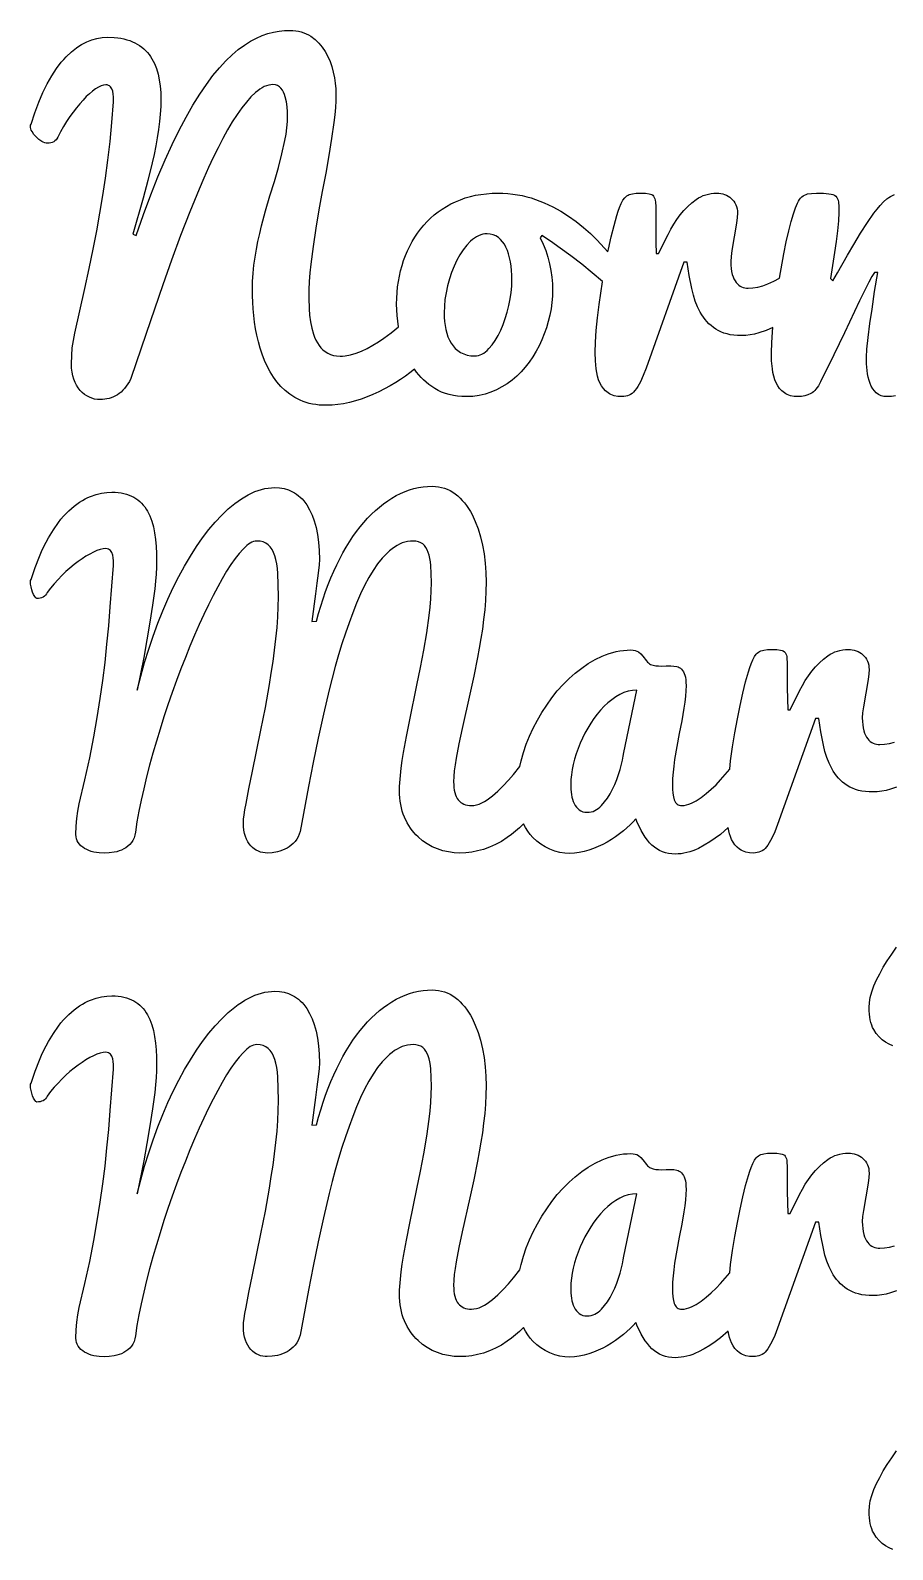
# Model space of a CAD drawing. Header units: millimetres. Extents: x -46.5 to 43.4, y -40.2 to 35.9.
# Drawn here: x -46.5 to -3.4, y -40.1 to 35.9 of the extents above; entities that cross this region are included whole.
import ezdxf

# ---------------------------------------------------------------- set-up
doc = ezdxf.new("R2010")
doc.units = ezdxf.units.MM
doc.layers.add('LAYER_1', color=7, linetype='CONTINUOUS')

msp = doc.modelspace()

# ---------------------------------------------------------------- linework, layer by layer
at = {"layer": 'LAYER_1'}
for points in [[(-3.269, 17.612), (-3.472, 17.583), (-3.688, 17.573), (-3.848, 17.585), (-3.992, 17.62), (-4.119, 17.678), (-4.228, 17.759), (-4.323, 17.858), (-4.407, 17.971), (-4.479, 18.096), (-4.54, 18.236), (-4.591, 18.385), (-4.633, 18.541), (-4.665, 18.705), (-4.689, 18.876), (-4.716, 19.221), (-4.726, 19.554), (-4.705, 19.946), (-4.641, 20.529), (-4.546, 21.223), (-4.44, 21.948), (-4.31, 22.828), (-4.154, 23.77), (-4.313, 23.77), (-4.449, 23.572), (-4.604, 23.294), (-5.065, 22.362), (-5.822, 20.767), (-6.35, 19.664), (-7.014, 18.315), (-7.124, 18.115), (-7.243, 17.951), (-7.306, 17.882), (-7.37, 17.821), (-7.437, 17.77), (-7.506, 17.727), (-7.65, 17.66), (-7.802, 17.612), (-7.96, 17.583), (-8.126, 17.573), (-8.333, 17.585), (-8.518, 17.62), (-8.682, 17.678), (-8.756, 17.715), (-8.825, 17.759), (-8.95, 17.859), (-9.06, 17.976), (-9.154, 18.108), (-9.233, 18.257), (-9.299, 18.418), (-9.352, 18.59), (-9.394, 18.773), (-9.424, 18.966), (-9.46, 19.37), (-9.471, 19.787), (-9.458, 20.261), (-9.419, 20.815), (-9.395, 21.032), (-9.742, 20.882), (-10.102, 20.757), (-10.317, 20.699), (-10.535, 20.657), (-10.754, 20.633), (-10.976, 20.624), (-11.17, 20.629), (-11.354, 20.644), (-11.528, 20.67), (-11.693, 20.705), (-11.849, 20.75), (-11.995, 20.806), (-12.131, 20.872), (-12.258, 20.947), (-12.376, 21.031), (-12.489, 21.121), (-12.595, 21.218), (-12.694, 21.321), (-12.788, 21.43), (-12.875, 21.545), (-12.956, 21.667), (-13.031, 21.795), (-13.165, 22.065), (-13.28, 22.351), (-13.376, 22.653), (-13.455, 22.971), (-13.579, 23.626), (-13.677, 24.29), (-13.846, 24.29), (-15.743, 19.004), (-15.887, 18.626), (-16.023, 18.32), (-16.157, 18.075), (-16.225, 17.972), (-16.294, 17.881), (-16.364, 17.802), (-16.437, 17.736), (-16.512, 17.683), (-16.59, 17.642), (-16.672, 17.612), (-16.757, 17.591), (-16.846, 17.578), (-16.94, 17.573), (-17.146, 17.585), (-17.332, 17.62), (-17.496, 17.678), (-17.57, 17.715), (-17.639, 17.759), (-17.764, 17.859), (-17.873, 17.976), (-17.968, 18.108), (-18.047, 18.257), (-18.112, 18.418), (-18.166, 18.59), (-18.208, 18.773), (-18.237, 18.966), (-18.273, 19.37), (-18.285, 19.787), (-18.272, 20.292), (-18.232, 20.873), (-18.17, 21.51), (-18.089, 22.181), (-17.917, 23.318), (-17.925, 23.326), (-18.427, 23.765), (-18.958, 24.194), (-19.499, 24.606), (-20.033, 24.994), (-20.526, 25.34), (-20.944, 25.624), (-21.029, 25.508), (-20.885, 25.196), (-20.76, 24.876), (-20.654, 24.547), (-20.568, 24.21), (-20.501, 23.872), (-20.453, 23.541), (-20.424, 23.218), (-20.414, 22.902), (-20.423, 22.589), (-20.449, 22.274), (-20.492, 21.958), (-20.552, 21.641), (-20.628, 21.326), (-20.72, 21.016), (-20.827, 20.712), (-20.949, 20.412), (-21.086, 20.12), (-21.238, 19.838), (-21.404, 19.564), (-21.585, 19.3), (-21.779, 19.049), (-21.987, 18.815), (-22.209, 18.599), (-22.443, 18.4), (-22.69, 18.219), (-22.947, 18.058), (-23.217, 17.917), (-23.497, 17.796), (-23.788, 17.699), (-24.087, 17.629), (-24.397, 17.587), (-24.715, 17.573), (-24.944, 17.58), (-25.164, 17.599), (-25.376, 17.631), (-25.58, 17.675), (-25.775, 17.733), (-25.962, 17.803), (-26.14, 17.886), (-26.309, 17.981), (-26.458, 18.078), (-26.6, 18.181), (-26.736, 18.291), (-26.865, 18.407), (-26.988, 18.53), (-27.104, 18.66), (-27.214, 18.796), (-27.318, 18.939), (-27.544, 18.764), (-27.776, 18.596), (-28.014, 18.434), (-28.259, 18.278), (-28.538, 18.111), (-28.821, 17.956), (-29.108, 17.812), (-29.397, 17.679), (-29.689, 17.559), (-29.981, 17.453), (-30.274, 17.361), (-30.568, 17.282), (-30.861, 17.22), (-31.152, 17.175), (-31.441, 17.148), (-31.728, 17.139), (-31.91, 17.143), (-32.087, 17.155), (-32.259, 17.175), (-32.424, 17.203), (-32.584, 17.238), (-32.739, 17.282), (-32.888, 17.334), (-33.031, 17.393), (-33.302, 17.532), (-33.554, 17.693), (-33.787, 17.876), (-34, 18.082), (-34.196, 18.308), (-34.375, 18.552), (-34.537, 18.814), (-34.683, 19.094), (-34.814, 19.387), (-34.931, 19.688), (-35.034, 19.998), (-35.123, 20.317), (-35.199, 20.641), (-35.263, 20.969), (-35.316, 21.298), (-35.356, 21.631), (-35.386, 21.962), (-35.408, 22.287), (-35.421, 22.608), (-35.425, 22.923), (-35.417, 23.334), (-35.392, 23.741), (-35.35, 24.145), (-35.292, 24.544), (-35.223, 24.939), (-35.145, 25.332), (-35.061, 25.721), (-34.969, 26.106), (-34.768, 26.865), (-34.546, 27.605), (-34.323, 28.327), (-34.122, 29.03), (-33.946, 29.713), (-33.799, 30.375), (-33.741, 30.698), (-33.7, 31.015), (-33.675, 31.326), (-33.666, 31.631), (-33.672, 31.816), (-33.688, 32.054), (-33.721, 32.314), (-33.778, 32.563), (-33.817, 32.681), (-33.866, 32.791), (-33.926, 32.893), (-33.995, 32.987), (-34.076, 33.065), (-34.17, 33.122), (-34.277, 33.155), (-34.397, 33.167), (-34.504, 33.16), (-34.611, 33.142), (-34.719, 33.111), (-34.828, 33.067), (-34.937, 33.011), (-35.048, 32.943), (-35.159, 32.863), (-35.271, 32.769), (-35.498, 32.552), (-35.727, 32.297), (-35.959, 32.004), (-36.193, 31.673), (-36.429, 31.307), (-36.666, 30.909), (-36.903, 30.478), (-37.141, 30.015), (-37.379, 29.527), (-37.616, 29.019), (-37.853, 28.494), (-38.089, 27.949), (-38.558, 26.813), (-39.021, 25.619), (-39.474, 24.393), (-39.911, 23.161), (-40.743, 20.73), (-41.495, 18.474), (-41.57, 18.336), (-41.649, 18.209), (-41.73, 18.092), (-41.814, 17.985), (-41.901, 17.889), (-41.99, 17.803), (-42.083, 17.728), (-42.178, 17.663), (-42.276, 17.608), (-42.377, 17.559), (-42.481, 17.518), (-42.587, 17.485), (-42.697, 17.459), (-42.809, 17.44), (-42.924, 17.429), (-43.041, 17.425), (-43.178, 17.432), (-43.313, 17.454), (-43.446, 17.491), (-43.576, 17.542), (-43.702, 17.607), (-43.821, 17.686), (-43.933, 17.779), (-44.037, 17.886), (-44.133, 18.006), (-44.217, 18.14), (-44.291, 18.287), (-44.355, 18.447), (-44.406, 18.62), (-44.442, 18.804), (-44.464, 18.999), (-44.471, 19.205), (-44.461, 19.629), (-44.429, 20.01), (-44.376, 20.373), (-44.302, 20.741), (-43.809, 22.976), (-43.591, 23.98), (-43.391, 24.936), (-43.21, 25.853), (-43.047, 26.742), (-42.9, 27.618), (-42.766, 28.5), (-42.647, 29.397), (-42.544, 30.317), (-42.453, 31.281), (-42.374, 32.309), (-42.374, 32.552), (-42.382, 32.697), (-42.406, 32.833), (-42.45, 32.956), (-42.48, 33.011), (-42.517, 33.061), (-42.562, 33.102), (-42.616, 33.132), (-42.681, 33.15), (-42.755, 33.156), (-42.867, 33.143), (-42.99, 33.106), (-43.124, 33.043), (-43.269, 32.955), (-43.421, 32.845), (-43.576, 32.715), (-43.734, 32.566), (-43.894, 32.399), (-44.056, 32.214), (-44.22, 32.013), (-44.385, 31.798), (-44.551, 31.567), (-44.714, 31.324), (-44.87, 31.072), (-45.019, 30.81), (-45.16, 30.54), (-45.196, 30.466), (-45.242, 30.403), (-45.297, 30.352), (-45.361, 30.312), (-45.432, 30.282), (-45.507, 30.26), (-45.586, 30.247), (-45.669, 30.243), (-45.738, 30.249), (-45.809, 30.265), (-45.881, 30.294), (-45.955, 30.333), (-46.098, 30.432), (-46.23, 30.55), (-46.346, 30.681), (-46.442, 30.82), (-46.479, 30.89), (-46.505, 30.957), (-46.521, 31.02), (-46.527, 31.08), (-46.516, 31.138), (-46.484, 31.186), (-46.303, 31.761), (-46.109, 32.291), (-45.903, 32.776), (-45.795, 33.001), (-45.684, 33.214), (-45.456, 33.61), (-45.221, 33.966), (-44.979, 34.283), (-44.856, 34.426), (-44.731, 34.56), (-44.478, 34.799), (-44.224, 35.003), (-44.096, 35.092), (-43.967, 35.172), (-43.838, 35.244), (-43.709, 35.306), (-43.451, 35.408), (-43.195, 35.481), (-42.942, 35.525), (-42.692, 35.54), (-42.331, 35.525), (-42.161, 35.508), (-41.999, 35.483), (-41.845, 35.451), (-41.698, 35.411), (-41.558, 35.365), (-41.426, 35.312), (-41.301, 35.252), (-41.181, 35.187), (-41.068, 35.116), (-40.961, 35.039), (-40.86, 34.957), (-40.766, 34.869), (-40.677, 34.775), (-40.594, 34.676), (-40.518, 34.572), (-40.447, 34.462), (-40.322, 34.227), (-40.219, 33.972), (-40.139, 33.696), (-40.079, 33.402), (-40.036, 33.092), (-40.01, 32.767), (-40.001, 32.425), (-40.008, 32.069), (-40.03, 31.699), (-40.067, 31.317), (-40.118, 30.921), (-40.181, 30.515), (-40.255, 30.101), (-40.34, 29.68), (-40.435, 29.252), (-40.65, 28.38), (-40.891, 27.489), (-41.41, 25.698), (-41.23, 25.635), (-40.866, 26.681), (-40.504, 27.657), (-40.145, 28.564), (-39.789, 29.401), (-39.436, 30.174), (-39.086, 30.889), (-38.74, 31.546), (-38.396, 32.144), (-38.057, 32.688), (-37.724, 33.18), (-37.395, 33.62), (-37.072, 34.009), (-36.754, 34.352), (-36.439, 34.656), (-36.129, 34.921), (-35.822, 35.148), (-35.52, 35.338), (-35.224, 35.497), (-34.932, 35.624), (-34.646, 35.72), (-34.365, 35.789), (-34.089, 35.839), (-33.817, 35.869), (-33.55, 35.879), (-33.399, 35.874), (-33.254, 35.86), (-33.114, 35.837), (-32.981, 35.804), (-32.852, 35.763), (-32.73, 35.712), (-32.613, 35.651), (-32.501, 35.582), (-32.294, 35.423), (-32.105, 35.243), (-31.936, 35.042), (-31.786, 34.819), (-31.655, 34.58), (-31.544, 34.329), (-31.451, 34.066), (-31.378, 33.792), (-31.323, 33.512), (-31.283, 33.236), (-31.259, 32.961), (-31.251, 32.69), (-31.257, 32.363), (-31.276, 32.019), (-31.308, 31.656), (-31.352, 31.276), (-31.464, 30.475), (-31.601, 29.629), (-31.757, 28.745), (-31.929, 27.833), (-32.101, 26.909), (-32.258, 25.99), (-32.394, 25.081), (-32.506, 24.189), (-32.55, 23.753), (-32.582, 23.33), (-32.601, 22.919), (-32.607, 22.52), (-32.591, 21.954), (-32.566, 21.639), (-32.522, 21.318), (-32.457, 20.999), (-32.369, 20.688), (-32.314, 20.538), (-32.25, 20.397), (-32.176, 20.263), (-32.093, 20.137), (-32.001, 20.021), (-31.897, 19.917), (-31.783, 19.825), (-31.659, 19.745), (-31.523, 19.68), (-31.374, 19.634), (-31.213, 19.606), (-31.039, 19.597), (-30.911, 19.601), (-30.781, 19.613), (-30.516, 19.66), (-30.244, 19.74), (-29.964, 19.851), (-29.682, 19.986), (-29.403, 20.138), (-29.126, 20.307), (-28.852, 20.492), (-28.478, 20.77), (-28.119, 21.067), (-28.159, 21.349), (-28.188, 21.632), (-28.205, 21.917), (-28.211, 22.203), (-28.205, 22.492), (-28.189, 22.776), (-28.162, 23.055), (-28.124, 23.33), (-28.074, 23.599), (-28.014, 23.864), (-27.943, 24.124), (-27.861, 24.38), (-27.769, 24.628), (-27.668, 24.869), (-27.557, 25.101), (-27.436, 25.325), (-27.306, 25.541), (-27.167, 25.748), (-27.018, 25.947), (-26.86, 26.138), (-26.693, 26.32), (-26.516, 26.492), (-26.331, 26.653), (-26.136, 26.805), (-25.932, 26.947), (-25.719, 27.08), (-25.497, 27.202), (-25.266, 27.314), (-25.027, 27.414), (-24.78, 27.502), (-24.526, 27.575), (-24.265, 27.636), (-23.996, 27.683), (-23.721, 27.716), (-23.438, 27.736), (-23.147, 27.743), (-22.898, 27.738), (-22.652, 27.723), (-22.41, 27.699), (-22.173, 27.665), (-21.939, 27.621), (-21.709, 27.567), (-21.484, 27.504), (-21.262, 27.43), (-20.829, 27.261), (-20.41, 27.065), (-20.005, 26.842), (-19.615, 26.594), (-19.237, 26.322), (-18.873, 26.031), (-18.522, 25.721), (-18.184, 25.391), (-17.644, 24.809), (-17.618, 24.946), (-17.48, 25.566), (-17.342, 26.133), (-17.205, 26.625), (-17.136, 26.836), (-17.067, 27.023), (-16.982, 27.232), (-16.897, 27.393), (-16.806, 27.516), (-16.755, 27.567), (-16.701, 27.611), (-16.642, 27.647), (-16.577, 27.677), (-16.505, 27.7), (-16.426, 27.716), (-16.242, 27.736), (-16.018, 27.743), (-15.773, 27.736), (-15.589, 27.716), (-15.517, 27.699), (-15.455, 27.671), (-15.403, 27.635), (-15.361, 27.589), (-15.328, 27.533), (-15.302, 27.466), (-15.283, 27.388), (-15.271, 27.298), (-15.259, 27.073), (-15.255, 26.779), (-15.255, 25.831), (-15.25, 25.279), (-15.234, 24.734), (-15.118, 24.734), (-14.641, 25.683), (-14.503, 25.94), (-14.355, 26.19), (-14.196, 26.43), (-14.027, 26.662), (-13.846, 26.881), (-13.653, 27.082), (-13.449, 27.265), (-13.232, 27.43), (-13.119, 27.504), (-13.001, 27.567), (-12.879, 27.621), (-12.753, 27.665), (-12.622, 27.699), (-12.487, 27.723), (-12.348, 27.738), (-12.205, 27.743), (-12.105, 27.739), (-12.006, 27.726), (-11.909, 27.704), (-11.813, 27.674), (-11.72, 27.636), (-11.634, 27.591), (-11.553, 27.538), (-11.479, 27.478), (-11.411, 27.411), (-11.35, 27.336), (-11.297, 27.255), (-11.251, 27.166), (-11.214, 27.07), (-11.188, 26.968), (-11.172, 26.861), (-11.166, 26.747), (-11.18, 26.531), (-11.219, 26.244), (-11.336, 25.566), (-11.452, 24.877), (-11.492, 24.572), (-11.505, 24.321), (-11.501, 24.139), (-11.487, 23.972), (-11.464, 23.821), (-11.431, 23.686), (-11.391, 23.565), (-11.345, 23.457), (-11.293, 23.361), (-11.235, 23.278), (-11.172, 23.207), (-11.106, 23.147), (-11.035, 23.098), (-10.96, 23.061), (-10.882, 23.033), (-10.802, 23.013), (-10.721, 23.001), (-10.637, 22.997), (-10.396, 23.01), (-10.152, 23.05), (-9.904, 23.116), (-9.652, 23.209), (-9.353, 23.342), (-9.07, 23.487), (-8.852, 24.713), (-8.729, 25.312), (-8.603, 25.857), (-8.481, 26.329), (-8.37, 26.705), (-8.267, 27.009), (-8.169, 27.245), (-8.119, 27.34), (-8.067, 27.424), (-8.011, 27.496), (-7.951, 27.558), (-7.887, 27.609), (-7.818, 27.65), (-7.742, 27.683), (-7.66, 27.706), (-7.467, 27.734), (-7.226, 27.743), (-6.867, 27.736), (-6.595, 27.716), (-6.489, 27.699), (-6.397, 27.671), (-6.319, 27.635), (-6.256, 27.589), (-6.206, 27.533), (-6.168, 27.466), (-6.14, 27.388), (-6.124, 27.298), (-6.108, 27.073), (-6.103, 26.779), (-6.119, 26.366), (-6.166, 25.868), (-6.235, 25.322), (-6.315, 24.777), (-6.516, 23.484), (-6.399, 23.357), (-6.172, 23.76), (-5.663, 24.65), (-5.349, 25.181), (-5.012, 25.736), (-4.67, 26.269), (-4.344, 26.737), (-4.188, 26.944), (-4.028, 27.134), (-3.863, 27.305), (-3.693, 27.457), (-3.605, 27.524), (-3.512, 27.582), (-3.416, 27.631), (-3.316, 27.671)], [(-3.221, -1.945), (-3.523, -2.052), (-3.739, -2.109), (-3.956, -2.151), (-4.176, -2.176), (-4.397, -2.184), (-4.591, -2.179), (-4.775, -2.164), (-4.95, -2.139), (-5.115, -2.103), (-5.27, -2.058), (-5.416, -2.002), (-5.553, -1.937), (-5.679, -1.861), (-5.798, -1.777), (-5.91, -1.687), (-6.016, -1.59), (-6.116, -1.487), (-6.21, -1.378), (-6.297, -1.263), (-6.378, -1.141), (-6.452, -1.013), (-6.586, -0.743), (-6.701, -0.457), (-6.798, -0.155), (-6.876, 0.162), (-7.001, 0.818), (-7.099, 1.481), (-7.268, 1.481), (-9.164, -3.805), (-9.309, -4.182), (-9.445, -4.488), (-9.579, -4.733), (-9.647, -4.837), (-9.715, -4.928), (-9.785, -5.006), (-9.858, -5.072), (-9.934, -5.125), (-10.012, -5.166), (-10.093, -5.196), (-10.179, -5.218), (-10.268, -5.23), (-10.361, -5.235), (-10.568, -5.223), (-10.753, -5.188), (-10.917, -5.131), (-10.992, -5.093), (-11.06, -5.049), (-11.185, -4.949), (-11.295, -4.832), (-11.389, -4.7), (-11.468, -4.552), (-11.524, -4.416), (-11.571, -4.272), (-11.609, -4.121), (-11.636, -3.962), (-12.024, -4.303), (-12.283, -4.501), (-12.551, -4.684), (-12.829, -4.851), (-13.116, -5.002), (-13.261, -5.069), (-13.407, -5.127), (-13.553, -5.176), (-13.698, -5.216), (-13.844, -5.248), (-13.99, -5.27), (-14.135, -5.283), (-14.281, -5.288), (-14.452, -5.281), (-14.616, -5.26), (-14.772, -5.224), (-14.922, -5.175), (-15.064, -5.112), (-15.198, -5.035), (-15.326, -4.943), (-15.446, -4.838), (-15.561, -4.719), (-15.671, -4.587), (-15.778, -4.443), (-15.88, -4.285), (-15.979, -4.115), (-16.074, -3.933), (-16.164, -3.737), (-16.251, -3.529), (-16.386, -3.678), (-16.535, -3.829), (-16.698, -3.98), (-16.876, -4.133), (-17.066, -4.283), (-17.264, -4.426), (-17.471, -4.561), (-17.687, -4.689), (-17.909, -4.808), (-18.135, -4.916), (-18.367, -5.012), (-18.603, -5.097), (-18.841, -5.167), (-19.08, -5.216), (-19.318, -5.246), (-19.556, -5.256), (-19.809, -5.243), (-20.058, -5.204), (-20.304, -5.14), (-20.547, -5.049), (-20.781, -4.935), (-21.001, -4.798), (-21.207, -4.638), (-21.399, -4.456), (-21.534, -4.304), (-21.658, -4.14), (-21.772, -3.964), (-21.875, -3.775), (-22.074, -3.971), (-22.275, -4.151), (-22.477, -4.316), (-22.681, -4.467), (-22.974, -4.656), (-23.268, -4.818), (-23.564, -4.95), (-23.862, -5.055), (-24.161, -5.133), (-24.46, -5.19), (-24.757, -5.224), (-25.054, -5.235), (-25.338, -5.222), (-25.62, -5.184), (-25.897, -5.122), (-26.172, -5.034), (-26.437, -4.921), (-26.687, -4.783), (-26.922, -4.621), (-27.141, -4.435), (-27.244, -4.333), (-27.342, -4.224), (-27.435, -4.11), (-27.522, -3.99), (-27.604, -3.864), (-27.681, -3.732), (-27.819, -3.45), (-27.879, -3.3), (-27.93, -3.145), (-27.974, -2.984), (-28.01, -2.818), (-28.037, -2.647), (-28.057, -2.47), (-28.069, -2.287), (-28.073, -2.099), (-28.068, -1.919), (-28.052, -1.728), (-28.025, -1.368), (-27.986, -0.996), (-27.935, -0.613), (-27.872, -0.219), (-27.725, 0.593), (-27.559, 1.428), (-27.194, 3.155), (-27.011, 4.033), (-26.844, 4.908), (-26.699, 5.777), (-26.58, 6.635), (-26.533, 7.057), (-26.5, 7.47), (-26.48, 7.875), (-26.474, 8.272), (-26.482, 8.726), (-26.505, 9.135), (-26.525, 9.321), (-26.553, 9.492), (-26.589, 9.649), (-26.633, 9.792), (-26.685, 9.919), (-26.749, 10.031), (-26.823, 10.128), (-26.908, 10.21), (-27.005, 10.275), (-27.117, 10.321), (-27.244, 10.349), (-27.385, 10.358), (-27.524, 10.352), (-27.661, 10.334), (-27.797, 10.303), (-27.93, 10.26), (-28.062, 10.205), (-28.191, 10.138), (-28.318, 10.058), (-28.444, 9.966), (-28.568, 9.864), (-28.69, 9.752), (-28.81, 9.631), (-28.929, 9.5), (-29.161, 9.212), (-29.387, 8.886), (-29.606, 8.526), (-29.817, 8.134), (-30.021, 7.71), (-30.218, 7.255), (-30.409, 6.774), (-30.594, 6.273), (-30.774, 5.754), (-30.949, 5.215), (-31.118, 4.661), (-31.282, 4.093), (-31.439, 3.511), (-31.59, 2.917), (-31.876, 1.71), (-32.141, 0.496), (-32.387, -0.714), (-32.618, -1.909), (-33.031, -4.154), (-33.079, -4.297), (-33.138, -4.428), (-33.209, -4.549), (-33.29, -4.657), (-33.381, -4.756), (-33.478, -4.844), (-33.582, -4.923), (-33.693, -4.991), (-33.808, -5.05), (-33.927, -5.101), (-34.049, -5.143), (-34.175, -5.177), (-34.429, -5.22), (-34.683, -5.235), (-34.794, -5.229), (-34.904, -5.214), (-35.014, -5.187), (-35.123, -5.15), (-35.228, -5.101), (-35.327, -5.04), (-35.419, -4.966), (-35.504, -4.88), (-35.582, -4.781), (-35.653, -4.669), (-35.715, -4.545), (-35.769, -4.409), (-35.813, -4.258), (-35.845, -4.091), (-35.864, -3.908), (-35.87, -3.709), (-35.862, -3.547), (-35.838, -3.335), (-35.798, -3.073), (-35.743, -2.761), (-35.598, -2.022), (-35.42, -1.151), (-34.996, 0.904), (-34.776, 2.032), (-34.572, 3.182), (-34.478, 3.76), (-34.393, 4.335), (-34.317, 4.907), (-34.249, 5.475), (-34.193, 6.03), (-34.154, 6.563), (-34.13, 7.074), (-34.122, 7.562), (-34.13, 8.184), (-34.154, 8.738), (-34.175, 8.987), (-34.207, 9.217), (-34.249, 9.427), (-34.302, 9.617), (-34.367, 9.786), (-34.444, 9.935), (-34.533, 10.062), (-34.636, 10.168), (-34.753, 10.251), (-34.889, 10.311), (-35.042, 10.347), (-35.213, 10.358), (-35.289, 10.352), (-35.367, 10.333), (-35.447, 10.302), (-35.531, 10.258), (-35.617, 10.201), (-35.706, 10.132), (-35.891, 9.956), (-36.085, 9.735), (-36.287, 9.477), (-36.496, 9.179), (-36.712, 8.844), (-36.933, 8.473), (-37.158, 8.072), (-37.386, 7.639), (-37.618, 7.175), (-37.85, 6.686), (-38.082, 6.178), (-38.314, 5.651), (-38.545, 5.104), (-38.773, 4.542), (-38.997, 3.967), (-39.218, 3.379), (-39.434, 2.779), (-39.645, 2.173), (-39.846, 1.566), (-40.039, 0.96), (-40.224, 0.353), (-40.398, -0.25), (-40.563, -0.847), (-40.716, -1.436), (-40.859, -2.02), (-40.988, -2.591), (-41.1, -3.144), (-41.195, -3.679), (-41.272, -4.197), (-41.301, -4.348), (-41.344, -4.485), (-41.401, -4.608), (-41.474, -4.716), (-41.557, -4.811), (-41.648, -4.896), (-41.748, -4.97), (-41.855, -5.034), (-41.968, -5.087), (-42.085, -5.133), (-42.207, -5.17), (-42.332, -5.198), (-42.581, -5.233), (-42.819, -5.245), (-43.09, -5.231), (-43.223, -5.213), (-43.354, -5.187), (-43.48, -5.154), (-43.599, -5.113), (-43.71, -5.064), (-43.815, -5.007), (-43.91, -4.943), (-43.995, -4.872), (-44.069, -4.795), (-44.133, -4.71), (-44.183, -4.62), (-44.22, -4.524), (-44.242, -4.421), (-44.249, -4.313), (-44.238, -3.896), (-44.207, -3.513), (-44.154, -3.147), (-44.08, -2.777), (-43.801, -1.581), (-43.56, -0.473), (-43.354, 0.564), (-43.179, 1.545), (-43.031, 2.484), (-42.904, 3.393), (-42.794, 4.291), (-42.697, 5.194), (-42.611, 6.115), (-42.533, 7.064), (-42.374, 9.13), (-42.374, 9.373), (-42.382, 9.518), (-42.406, 9.654), (-42.45, 9.777), (-42.48, 9.832), (-42.517, 9.882), (-42.562, 9.923), (-42.616, 9.953), (-42.681, 9.971), (-42.755, 9.977), (-42.889, 9.966), (-43.037, 9.933), (-43.199, 9.879), (-43.375, 9.802), (-43.56, 9.707), (-43.75, 9.597), (-43.944, 9.472), (-44.143, 9.331), (-44.344, 9.176), (-44.546, 9.009), (-44.747, 8.829), (-44.948, 8.637), (-45.145, 8.435), (-45.335, 8.225), (-45.516, 8.008), (-45.69, 7.784), (-45.726, 7.71), (-45.772, 7.648), (-45.827, 7.597), (-45.891, 7.557), (-45.962, 7.526), (-46.037, 7.505), (-46.115, 7.492), (-46.198, 7.488), (-46.225, 7.493), (-46.252, 7.51), (-46.309, 7.578), (-46.365, 7.677), (-46.415, 7.795), (-46.459, 7.926), (-46.495, 8.065), (-46.519, 8.201), (-46.527, 8.325), (-46.516, 8.383), (-46.484, 8.43), (-46.287, 9.03), (-46.078, 9.579), (-45.968, 9.834), (-45.856, 10.076), (-45.74, 10.306), (-45.621, 10.523), (-45.377, 10.923), (-45.126, 11.28), (-44.998, 11.443), (-44.868, 11.595), (-44.737, 11.737), (-44.604, 11.868), (-44.335, 12.101), (-44.2, 12.204), (-44.064, 12.298), (-43.927, 12.383), (-43.79, 12.459), (-43.652, 12.525), (-43.513, 12.583), (-43.238, 12.676), (-42.969, 12.742), (-42.705, 12.782), (-42.448, 12.795), (-42.287, 12.791), (-42.134, 12.779), (-41.987, 12.76), (-41.847, 12.733), (-41.714, 12.698), (-41.588, 12.655), (-41.469, 12.604), (-41.357, 12.546), (-41.251, 12.481), (-41.151, 12.409), (-41.057, 12.331), (-40.968, 12.247), (-40.885, 12.156), (-40.807, 12.059), (-40.735, 11.956), (-40.669, 11.847), (-40.551, 11.61), (-40.453, 11.35), (-40.374, 11.067), (-40.314, 10.761), (-40.27, 10.435), (-40.238, 10.091), (-40.219, 9.73), (-40.213, 9.352), (-40.219, 9.043), (-40.237, 8.709), (-40.267, 8.349), (-40.308, 7.964), (-40.416, 7.15), (-40.547, 6.296), (-40.696, 5.421), (-40.859, 4.543), (-41.188, 2.901), (-41.01, 3.598), (-40.818, 4.282), (-40.611, 4.952), (-40.388, 5.607), (-40.152, 6.246), (-39.906, 6.863), (-39.649, 7.459), (-39.381, 8.033), (-39.104, 8.584), (-38.819, 9.108), (-38.524, 9.606), (-38.221, 10.078), (-37.912, 10.52), (-37.598, 10.929), (-37.279, 11.306), (-36.956, 11.651), (-36.629, 11.961), (-36.3, 12.233), (-36.135, 12.356), (-35.969, 12.469), (-35.803, 12.573), (-35.637, 12.668), (-35.47, 12.752), (-35.304, 12.825), (-35.138, 12.887), (-34.972, 12.938), (-34.807, 12.977), (-34.642, 13.005), (-34.477, 13.022), (-34.313, 13.028), (-34.074, 13.015), (-33.844, 12.975), (-33.623, 12.909), (-33.412, 12.816), (-33.311, 12.759), (-33.213, 12.696), (-33.119, 12.624), (-33.028, 12.546), (-32.941, 12.46), (-32.858, 12.367), (-32.702, 12.159), (-32.562, 11.922), (-32.439, 11.656), (-32.332, 11.361), (-32.242, 11.036), (-32.17, 10.682), (-32.118, 10.295), (-32.088, 9.876), (-32.077, 9.426), (-32.093, 9.161), (-32.136, 8.748), (-32.199, 8.245), (-32.268, 7.71), (-32.448, 6.333), (-32.226, 6.344), (-32.119, 6.731), (-32.007, 7.108), (-31.889, 7.475), (-31.765, 7.832), (-31.635, 8.179), (-31.499, 8.517), (-31.357, 8.844), (-31.209, 9.161), (-31.056, 9.468), (-30.898, 9.763), (-30.735, 10.046), (-30.568, 10.317), (-30.396, 10.577), (-30.22, 10.825), (-30.039, 11.061), (-29.853, 11.285), (-29.663, 11.497), (-29.47, 11.697), (-29.272, 11.883), (-29.072, 12.057), (-28.867, 12.218), (-28.659, 12.367), (-28.447, 12.502), (-28.232, 12.625), (-28.014, 12.735), (-27.794, 12.829), (-27.572, 12.909), (-27.348, 12.975), (-27.121, 13.026), (-26.893, 13.062), (-26.663, 13.084), (-26.431, 13.091), (-26.272, 13.086), (-26.117, 13.068), (-25.967, 13.038), (-25.821, 12.996), (-25.679, 12.943), (-25.542, 12.877), (-25.41, 12.8), (-25.282, 12.71), (-25.159, 12.611), (-25.041, 12.503), (-24.928, 12.386), (-24.82, 12.261), (-24.717, 12.128), (-24.619, 11.986), (-24.527, 11.836), (-24.44, 11.677), (-24.28, 11.338), (-24.14, 10.97), (-24.021, 10.575), (-23.921, 10.152), (-23.842, 9.709), (-23.786, 9.253), (-23.752, 8.784), (-23.741, 8.303), (-23.748, 7.845), (-23.771, 7.38), (-23.809, 6.91), (-23.862, 6.434), (-23.927, 5.956), (-23.999, 5.48), (-24.078, 5.008), (-24.164, 4.537), (-24.351, 3.609), (-24.551, 2.7), (-24.938, 0.994), (-25.103, 0.219), (-25.24, -0.494), (-25.293, -0.824), (-25.331, -1.131), (-25.354, -1.415), (-25.361, -1.675), (-25.358, -1.826), (-25.347, -1.966), (-25.329, -2.096), (-25.304, -2.214), (-25.272, -2.322), (-25.233, -2.419), (-25.187, -2.506), (-25.134, -2.581), (-25.073, -2.647), (-25.007, -2.704), (-24.934, -2.752), (-24.854, -2.792), (-24.768, -2.822), (-24.676, -2.844), (-24.577, -2.858), (-24.471, -2.862), (-24.348, -2.854), (-24.221, -2.829), (-24.091, -2.787), (-23.958, -2.729), (-23.823, -2.658), (-23.688, -2.576), (-23.553, -2.483), (-23.417, -2.38), (-23.149, -2.147), (-22.883, -1.882), (-22.623, -1.597), (-22.374, -1.305), (-22.058, -0.904), (-21.993, -0.627), (-21.871, -0.211), (-21.728, 0.201), (-21.564, 0.608), (-21.378, 1.01), (-21.173, 1.404), (-20.951, 1.787), (-20.71, 2.159), (-20.451, 2.519), (-20.178, 2.863), (-19.891, 3.184), (-19.592, 3.483), (-19.281, 3.759), (-18.959, 4.01), (-18.628, 4.234), (-18.289, 4.431), (-17.941, 4.601), (-17.764, 4.674), (-17.587, 4.738), (-17.409, 4.791), (-17.23, 4.835), (-17.05, 4.87), (-16.869, 4.894), (-16.688, 4.909), (-16.505, 4.914), (-16.39, 4.908), (-16.288, 4.89), (-16.2, 4.86), (-16.124, 4.818), (-15.998, 4.716), (-15.896, 4.601), (-15.721, 4.363), (-15.676, 4.308), (-15.626, 4.262), (-15.571, 4.224), (-15.51, 4.193), (-15.381, 4.149), (-15.25, 4.124), (-15.116, 4.112), (-14.98, 4.108), (-14.742, 4.114), (-14.503, 4.119), (-14.35, 4.111), (-14.207, 4.087), (-14.14, 4.067), (-14.077, 4.037), (-14.018, 3.998), (-13.963, 3.95), (-13.913, 3.891), (-13.869, 3.822), (-13.831, 3.743), (-13.799, 3.653), (-13.773, 3.549), (-13.755, 3.428), (-13.744, 3.289), (-13.741, 3.134), (-13.747, 2.873), (-13.767, 2.598), (-13.8, 2.309), (-13.846, 2.006), (-13.958, 1.378), (-14.08, 0.734), (-14.201, 0.083), (-14.313, -0.568), (-14.359, -0.89), (-14.392, -1.203), (-14.412, -1.507), (-14.419, -1.803), (-14.413, -2.038), (-14.396, -2.246), (-14.368, -2.427), (-14.328, -2.581), (-14.303, -2.647), (-14.271, -2.704), (-14.232, -2.752), (-14.187, -2.792), (-14.135, -2.822), (-14.077, -2.844), (-14.013, -2.858), (-13.942, -2.862), (-13.829, -2.855), (-13.714, -2.834), (-13.596, -2.799), (-13.476, -2.751), (-13.231, -2.622), (-12.983, -2.459), (-12.734, -2.267), (-12.485, -2.052), (-12.243, -1.82), (-12.014, -1.58), (-11.557, -1.046), (-11.511, -0.627), (-11.413, 0.068), (-11.299, 0.777), (-11.173, 1.475), (-11.039, 2.138), (-10.902, 2.758), (-10.764, 3.325), (-10.626, 3.817), (-10.557, 4.028), (-10.488, 4.214), (-10.404, 4.424), (-10.319, 4.585), (-10.228, 4.708), (-10.177, 4.759), (-10.123, 4.802), (-10.064, 4.839), (-9.999, 4.868), (-9.926, 4.892), (-9.848, 4.908), (-9.664, 4.928), (-9.44, 4.935), (-9.195, 4.928), (-9.011, 4.908), (-8.939, 4.89), (-8.877, 4.863), (-8.825, 4.827), (-8.783, 4.781), (-8.75, 4.725), (-8.723, 4.658), (-8.704, 4.579), (-8.693, 4.49), (-8.681, 4.265), (-8.677, 3.971), (-8.677, 3.023), (-8.672, 2.47), (-8.656, 1.926), (-8.539, 1.926), (-8.063, 2.874), (-7.925, 3.132), (-7.777, 3.381), (-7.618, 3.622), (-7.448, 3.854), (-7.267, 4.073), (-7.075, 4.274), (-6.87, 4.457), (-6.654, 4.622), (-6.54, 4.695), (-6.423, 4.759), (-6.301, 4.813), (-6.174, 4.857), (-6.044, 4.891), (-5.909, 4.915), (-5.77, 4.93), (-5.626, 4.935), (-5.526, 4.93), (-5.428, 4.917), (-5.33, 4.896), (-5.234, 4.866), (-5.142, 4.828), (-5.055, 4.782), (-4.975, 4.73), (-4.901, 4.67), (-4.833, 4.603), (-4.772, 4.528), (-4.719, 4.446), (-4.673, 4.357), (-4.636, 4.262), (-4.609, 4.16), (-4.593, 4.052), (-4.588, 3.939), (-4.601, 3.723), (-4.641, 3.436), (-4.758, 2.758), (-4.874, 2.069), (-4.914, 1.763), (-4.927, 1.513), (-4.922, 1.33), (-4.908, 1.164), (-4.885, 1.013), (-4.853, 0.877), (-4.813, 0.757), (-4.767, 0.648), (-4.715, 0.553), (-4.657, 0.47), (-4.594, 0.398), (-4.527, 0.339), (-4.456, 0.29), (-4.381, 0.252), (-4.304, 0.225), (-4.224, 0.205), (-4.142, 0.193), (-4.058, 0.189), (-3.818, 0.202), (-3.574, 0.242), (-3.325, 0.308)], [(-3.396, -14.88), (-3.586, -14.796), (-3.767, -14.695), (-3.937, -14.571), (-4.091, -14.424), (-4.231, -14.254), (-4.355, -14.059), (-4.41, -13.951), (-4.457, -13.835), (-4.497, -13.71), (-4.53, -13.577), (-4.555, -13.435), (-4.573, -13.284), (-4.584, -13.125), (-4.588, -12.957), (-4.573, -12.711), (-4.527, -12.45), (-4.451, -12.174), (-4.344, -11.882), (-4.211, -11.579), (-4.056, -11.268), (-3.878, -10.949), (-3.677, -10.621), (-3.455, -10.287), (-3.214, -9.946)], [(-3.221, -27.116), (-3.523, -27.223), (-3.739, -27.281), (-3.956, -27.322), (-4.176, -27.347), (-4.397, -27.355), (-4.591, -27.35), (-4.775, -27.335), (-4.95, -27.31), (-5.115, -27.274), (-5.27, -27.229), (-5.416, -27.173), (-5.553, -27.108), (-5.679, -27.032), (-5.798, -26.948), (-5.91, -26.858), (-6.016, -26.761), (-6.116, -26.659), (-6.21, -26.55), (-6.297, -26.434), (-6.378, -26.313), (-6.452, -26.185), (-6.586, -25.914), (-6.701, -25.628), (-6.798, -25.327), (-6.876, -25.009), (-7.001, -24.353), (-7.099, -23.69), (-7.268, -23.69), (-9.164, -28.976), (-9.309, -29.353), (-9.445, -29.659), (-9.579, -29.904), (-9.647, -30.008), (-9.715, -30.099), (-9.785, -30.177), (-9.858, -30.243), (-9.934, -30.296), (-10.012, -30.337), (-10.093, -30.367), (-10.179, -30.389), (-10.268, -30.402), (-10.361, -30.406), (-10.568, -30.394), (-10.753, -30.36), (-10.917, -30.302), (-10.992, -30.264), (-11.06, -30.221), (-11.185, -30.12), (-11.295, -30.003), (-11.389, -29.871), (-11.468, -29.723), (-11.524, -29.587), (-11.571, -29.444), (-11.609, -29.292), (-11.636, -29.133), (-12.024, -29.474), (-12.283, -29.672), (-12.551, -29.855), (-12.829, -30.022), (-13.116, -30.173), (-13.261, -30.24), (-13.407, -30.298), (-13.553, -30.347), (-13.698, -30.387), (-13.844, -30.419), (-13.99, -30.441), (-14.135, -30.455), (-14.281, -30.459), (-14.452, -30.452), (-14.616, -30.431), (-14.772, -30.396), (-14.922, -30.346), (-15.064, -30.283), (-15.198, -30.206), (-15.326, -30.114), (-15.446, -30.009), (-15.561, -29.89), (-15.671, -29.758), (-15.778, -29.614), (-15.88, -29.457), (-15.979, -29.287), (-16.074, -29.104), (-16.164, -28.909), (-16.251, -28.701), (-16.386, -28.849), (-16.535, -29), (-16.698, -29.151), (-16.876, -29.304), (-17.066, -29.454), (-17.264, -29.597), (-17.471, -29.732), (-17.687, -29.86), (-17.909, -29.979), (-18.135, -30.087), (-18.367, -30.183), (-18.603, -30.268), (-18.841, -30.338), (-19.08, -30.387), (-19.318, -30.417), (-19.556, -30.427), (-19.809, -30.414), (-20.058, -30.376), (-20.304, -30.311), (-20.547, -30.221), (-20.781, -30.106), (-21.001, -29.969), (-21.207, -29.809), (-21.399, -29.627), (-21.534, -29.475), (-21.658, -29.311), (-21.772, -29.135), (-21.875, -28.946), (-22.074, -29.142), (-22.275, -29.322), (-22.477, -29.487), (-22.681, -29.638), (-22.974, -29.828), (-23.268, -29.989), (-23.564, -30.122), (-23.862, -30.226), (-24.161, -30.305), (-24.46, -30.361), (-24.757, -30.395), (-25.054, -30.406), (-25.338, -30.393), (-25.62, -30.356), (-25.897, -30.293), (-26.172, -30.205), (-26.437, -30.092), (-26.687, -29.954), (-26.922, -29.793), (-27.141, -29.606), (-27.244, -29.504), (-27.342, -29.396), (-27.435, -29.281), (-27.522, -29.161), (-27.604, -29.035), (-27.681, -28.903), (-27.819, -28.621), (-27.879, -28.471), (-27.93, -28.316), (-27.974, -28.156), (-28.01, -27.989), (-28.037, -27.818), (-28.057, -27.641), (-28.069, -27.458), (-28.073, -27.27), (-28.068, -27.09), (-28.052, -26.9), (-28.025, -26.539), (-27.986, -26.167), (-27.935, -25.784), (-27.872, -25.39), (-27.725, -24.578), (-27.559, -23.743), (-27.194, -22.016), (-27.011, -21.138), (-26.844, -20.263), (-26.699, -19.394), (-26.58, -18.536), (-26.533, -18.114), (-26.5, -17.701), (-26.48, -17.296), (-26.474, -16.9), (-26.482, -16.445), (-26.505, -16.036), (-26.525, -15.85), (-26.553, -15.679), (-26.589, -15.522), (-26.633, -15.38), (-26.685, -15.252), (-26.749, -15.14), (-26.823, -15.043), (-26.908, -14.961), (-27.005, -14.896), (-27.117, -14.85), (-27.244, -14.822), (-27.385, -14.813), (-27.524, -14.819), (-27.661, -14.837), (-27.797, -14.868), (-27.93, -14.911), (-28.062, -14.966), (-28.191, -15.033), (-28.318, -15.113), (-28.444, -15.205), (-28.568, -15.307), (-28.69, -15.419), (-28.81, -15.54), (-28.929, -15.671), (-29.161, -15.96), (-29.387, -16.285), (-29.606, -16.645), (-29.817, -17.037), (-30.021, -17.461), (-30.218, -17.917), (-30.409, -18.398), (-30.594, -18.898), (-30.774, -19.417), (-30.949, -19.956), (-31.118, -20.511), (-31.282, -21.079), (-31.439, -21.66), (-31.59, -22.255), (-31.876, -23.461), (-32.141, -24.675), (-32.387, -25.885), (-32.618, -27.08), (-33.031, -29.326), (-33.079, -29.468), (-33.138, -29.6), (-33.209, -29.72), (-33.29, -29.829), (-33.381, -29.927), (-33.478, -30.015), (-33.582, -30.094), (-33.693, -30.162), (-33.808, -30.222), (-33.927, -30.272), (-34.049, -30.314), (-34.175, -30.348), (-34.429, -30.391), (-34.683, -30.406), (-34.794, -30.401), (-34.904, -30.385), (-35.014, -30.358), (-35.123, -30.321), (-35.228, -30.273), (-35.327, -30.211), (-35.419, -30.138), (-35.504, -30.051), (-35.582, -29.952), (-35.653, -29.841), (-35.715, -29.716), (-35.769, -29.58), (-35.813, -29.429), (-35.845, -29.262), (-35.864, -29.079), (-35.87, -28.881), (-35.862, -28.718), (-35.838, -28.506), (-35.798, -28.244), (-35.743, -27.933), (-35.598, -27.194), (-35.42, -26.322), (-34.996, -24.267), (-34.776, -23.139), (-34.572, -21.99), (-34.478, -21.411), (-34.393, -20.836), (-34.317, -20.265), (-34.249, -19.696), (-34.193, -19.141), (-34.154, -18.608), (-34.13, -18.097), (-34.122, -17.609), (-34.13, -16.987), (-34.154, -16.434), (-34.175, -16.184), (-34.207, -15.954), (-34.249, -15.744), (-34.302, -15.554), (-34.367, -15.385), (-34.444, -15.237), (-34.533, -15.109), (-34.636, -15.003), (-34.753, -14.92), (-34.889, -14.86), (-35.042, -14.825), (-35.213, -14.813), (-35.289, -14.819), (-35.367, -14.838), (-35.447, -14.869), (-35.531, -14.913), (-35.617, -14.97), (-35.706, -15.039), (-35.891, -15.215), (-36.085, -15.436), (-36.287, -15.695), (-36.496, -15.992), (-36.712, -16.328), (-36.933, -16.698), (-37.158, -17.1), (-37.386, -17.532), (-37.618, -17.996), (-37.85, -18.485), (-38.082, -18.993), (-38.314, -19.52), (-38.545, -20.067), (-38.773, -20.629), (-38.997, -21.204), (-39.218, -21.792), (-39.434, -22.392), (-39.645, -22.999), (-39.846, -23.605), (-40.039, -24.212), (-40.224, -24.818), (-40.398, -25.421), (-40.563, -26.018), (-40.716, -26.608), (-40.859, -27.191), (-40.988, -27.762), (-41.1, -28.315), (-41.195, -28.85), (-41.272, -29.368), (-41.301, -29.52), (-41.344, -29.657), (-41.401, -29.779), (-41.474, -29.887), (-41.557, -29.982), (-41.648, -30.067), (-41.748, -30.141), (-41.855, -30.205), (-41.968, -30.259), (-42.085, -30.304), (-42.207, -30.341), (-42.332, -30.369), (-42.581, -30.405), (-42.819, -30.417), (-43.09, -30.402), (-43.223, -30.384), (-43.354, -30.358), (-43.48, -30.325), (-43.599, -30.284), (-43.71, -30.235), (-43.815, -30.178), (-43.91, -30.114), (-43.995, -30.043), (-44.069, -29.966), (-44.133, -29.882), (-44.183, -29.791), (-44.22, -29.695), (-44.242, -29.593), (-44.249, -29.484), (-44.238, -29.067), (-44.207, -28.685), (-44.154, -28.318), (-44.08, -27.948), (-43.801, -26.753), (-43.56, -25.644), (-43.354, -24.608), (-43.179, -23.626), (-43.031, -22.688), (-42.904, -21.778), (-42.794, -20.88), (-42.697, -19.977), (-42.611, -19.057), (-42.533, -18.107), (-42.374, -16.042), (-42.374, -15.798), (-42.382, -15.654), (-42.406, -15.517), (-42.45, -15.394), (-42.48, -15.339), (-42.517, -15.289), (-42.562, -15.248), (-42.616, -15.218), (-42.681, -15.2), (-42.755, -15.194), (-42.889, -15.205), (-43.037, -15.238), (-43.199, -15.292), (-43.375, -15.369), (-43.56, -15.464), (-43.75, -15.574), (-43.944, -15.7), (-44.143, -15.84), (-44.344, -15.995), (-44.546, -16.162), (-44.747, -16.342), (-44.948, -16.534), (-45.145, -16.736), (-45.335, -16.946), (-45.516, -17.163), (-45.69, -17.387), (-45.726, -17.461), (-45.772, -17.523), (-45.827, -17.575), (-45.891, -17.615), (-45.962, -17.645), (-46.037, -17.666), (-46.115, -17.679), (-46.198, -17.684), (-46.225, -17.678), (-46.252, -17.661), (-46.309, -17.594), (-46.365, -17.494), (-46.415, -17.376), (-46.459, -17.245), (-46.495, -17.106), (-46.519, -16.97), (-46.527, -16.847), (-46.516, -16.788), (-46.484, -16.741), (-46.287, -16.141), (-46.078, -15.593), (-45.968, -15.338), (-45.856, -15.095), (-45.74, -14.866), (-45.621, -14.649), (-45.377, -14.249), (-45.126, -13.891), (-44.998, -13.728), (-44.868, -13.576), (-44.737, -13.434), (-44.604, -13.303), (-44.335, -13.07), (-44.2, -12.967), (-44.064, -12.873), (-43.927, -12.788), (-43.79, -12.712), (-43.652, -12.646), (-43.513, -12.588), (-43.238, -12.496), (-42.969, -12.429), (-42.705, -12.39), (-42.448, -12.376), (-42.287, -12.38), (-42.134, -12.392), (-41.987, -12.411), (-41.847, -12.439), (-41.714, -12.474), (-41.588, -12.516), (-41.469, -12.567), (-41.357, -12.625), (-41.251, -12.691), (-41.151, -12.762), (-41.057, -12.84), (-40.968, -12.925), (-40.885, -13.015), (-40.807, -13.112), (-40.735, -13.215), (-40.669, -13.324), (-40.551, -13.561), (-40.453, -13.821), (-40.374, -14.104), (-40.314, -14.41), (-40.27, -14.737), (-40.238, -15.08), (-40.219, -15.441), (-40.213, -15.819), (-40.219, -16.128), (-40.237, -16.463), (-40.267, -16.822), (-40.308, -17.207), (-40.416, -18.021), (-40.547, -18.875), (-40.696, -19.751), (-40.859, -20.628), (-41.188, -22.27), (-41.01, -21.573), (-40.818, -20.889), (-40.611, -20.22), (-40.388, -19.564), (-40.152, -18.926), (-39.906, -18.309), (-39.649, -17.713), (-39.381, -17.138), (-39.104, -16.587), (-38.819, -16.063), (-38.524, -15.565), (-38.221, -15.094), (-37.912, -14.652), (-37.598, -14.242), (-37.279, -13.865), (-36.956, -13.52), (-36.629, -13.211), (-36.3, -12.938), (-36.135, -12.815), (-35.969, -12.702), (-35.803, -12.598), (-35.637, -12.503), (-35.47, -12.419), (-35.304, -12.346), (-35.138, -12.284), (-34.972, -12.233), (-34.807, -12.194), (-34.642, -12.166), (-34.477, -12.149), (-34.313, -12.143), (-34.074, -12.157), (-33.844, -12.196), (-33.623, -12.262), (-33.412, -12.355), (-33.311, -12.412), (-33.213, -12.476), (-33.119, -12.547), (-33.028, -12.625), (-32.941, -12.711), (-32.858, -12.804), (-32.702, -13.012), (-32.562, -13.249), (-32.439, -13.515), (-32.332, -13.81), (-32.242, -14.135), (-32.17, -14.49), (-32.118, -14.876), (-32.088, -15.295), (-32.077, -15.745), (-32.093, -16.01), (-32.136, -16.423), (-32.199, -16.926), (-32.268, -17.461), (-32.448, -18.838), (-32.226, -18.828), (-32.119, -18.441), (-32.007, -18.064), (-31.889, -17.696), (-31.765, -17.339), (-31.635, -16.992), (-31.499, -16.655), (-31.357, -16.327), (-31.209, -16.01), (-31.056, -15.703), (-30.898, -15.408), (-30.735, -15.125), (-30.568, -14.854), (-30.396, -14.594), (-30.22, -14.346), (-30.039, -14.11), (-29.853, -13.886), (-29.663, -13.674), (-29.47, -13.474), (-29.272, -13.288), (-29.072, -13.114), (-28.867, -12.953), (-28.659, -12.804), (-28.447, -12.669), (-28.232, -12.546), (-28.014, -12.437), (-27.794, -12.342), (-27.572, -12.262), (-27.348, -12.196), (-27.121, -12.145), (-26.893, -12.109), (-26.663, -12.087), (-26.431, -12.08), (-26.272, -12.086), (-26.117, -12.104), (-25.967, -12.133), (-25.821, -12.175), (-25.679, -12.229), (-25.542, -12.294), (-25.41, -12.372), (-25.282, -12.461), (-25.159, -12.561), (-25.041, -12.669), (-24.928, -12.785), (-24.82, -12.91), (-24.717, -13.043), (-24.619, -13.185), (-24.527, -13.335), (-24.44, -13.494), (-24.28, -13.834), (-24.14, -14.201), (-24.021, -14.596), (-23.921, -15.019), (-23.842, -15.463), (-23.786, -15.918), (-23.752, -16.387), (-23.741, -16.868), (-23.748, -17.326), (-23.771, -17.791), (-23.809, -18.261), (-23.862, -18.738), (-23.927, -19.216), (-23.999, -19.691), (-24.078, -20.164), (-24.164, -20.634), (-24.351, -21.562), (-24.551, -22.472), (-24.938, -24.177), (-25.103, -24.952), (-25.24, -25.666), (-25.293, -25.996), (-25.331, -26.302), (-25.354, -26.586), (-25.361, -26.847), (-25.358, -26.998), (-25.347, -27.138), (-25.329, -27.267), (-25.304, -27.386), (-25.272, -27.493), (-25.233, -27.591), (-25.187, -27.677), (-25.134, -27.752), (-25.073, -27.818), (-25.007, -27.875), (-24.934, -27.923), (-24.854, -27.963), (-24.768, -27.994), (-24.676, -28.016), (-24.577, -28.029), (-24.471, -28.033), (-24.348, -28.025), (-24.221, -28), (-24.091, -27.959), (-23.958, -27.901), (-23.823, -27.829), (-23.688, -27.747), (-23.553, -27.654), (-23.417, -27.551), (-23.149, -27.318), (-22.883, -27.053), (-22.623, -26.769), (-22.374, -26.476), (-22.058, -26.075), (-21.993, -25.798), (-21.871, -25.382), (-21.728, -24.97), (-21.564, -24.564), (-21.378, -24.161), (-21.173, -23.767), (-20.951, -23.384), (-20.71, -23.012), (-20.451, -22.652), (-20.178, -22.308), (-19.891, -21.987), (-19.592, -21.688), (-19.281, -21.412), (-18.959, -21.161), (-18.628, -20.937), (-18.289, -20.74), (-17.941, -20.57), (-17.764, -20.497), (-17.587, -20.434), (-17.409, -20.38), (-17.23, -20.336), (-17.05, -20.302), (-16.869, -20.277), (-16.688, -20.263), (-16.505, -20.258), (-16.39, -20.264), (-16.288, -20.282), (-16.2, -20.311), (-16.124, -20.353), (-15.998, -20.455), (-15.896, -20.57), (-15.721, -20.809), (-15.676, -20.863), (-15.626, -20.909), (-15.571, -20.948), (-15.51, -20.978), (-15.381, -21.022), (-15.25, -21.047), (-15.116, -21.059), (-14.98, -21.063), (-14.742, -21.058), (-14.503, -21.052), (-14.35, -21.06), (-14.207, -21.084), (-14.14, -21.105), (-14.077, -21.134), (-14.018, -21.173), (-13.963, -21.222), (-13.913, -21.28), (-13.869, -21.349), (-13.831, -21.428), (-13.799, -21.518), (-13.773, -21.622), (-13.755, -21.743), (-13.744, -21.882), (-13.741, -22.037), (-13.747, -22.299), (-13.767, -22.574), (-13.8, -22.863), (-13.846, -23.166), (-13.958, -23.793), (-14.08, -24.437), (-14.201, -25.088), (-14.313, -25.74), (-14.359, -26.061), (-14.392, -26.374), (-14.412, -26.678), (-14.419, -26.974), (-14.413, -27.209), (-14.396, -27.417), (-14.368, -27.598), (-14.328, -27.752), (-14.303, -27.818), (-14.271, -27.875), (-14.232, -27.923), (-14.187, -27.963), (-14.135, -27.994), (-14.077, -28.016), (-14.013, -28.029), (-13.942, -28.033), (-13.829, -28.026), (-13.714, -28.005), (-13.596, -27.971), (-13.476, -27.922), (-13.231, -27.793), (-12.983, -27.631), (-12.734, -27.439), (-12.485, -27.223), (-12.243, -26.991), (-12.014, -26.751), (-11.557, -26.217), (-11.511, -25.798), (-11.413, -25.103), (-11.299, -24.394), (-11.173, -23.697), (-11.039, -23.033), (-10.902, -22.413), (-10.764, -21.847), (-10.626, -21.354), (-10.557, -21.144), (-10.488, -20.957), (-10.404, -20.748), (-10.319, -20.586), (-10.228, -20.463), (-10.177, -20.412), (-10.123, -20.369), (-10.064, -20.333), (-9.999, -20.303), (-9.926, -20.28), (-9.848, -20.263), (-9.664, -20.243), (-9.44, -20.237), (-9.195, -20.243), (-9.011, -20.263), (-8.939, -20.281), (-8.877, -20.308), (-8.825, -20.344), (-8.783, -20.39), (-8.75, -20.446), (-8.723, -20.513), (-8.704, -20.592), (-8.693, -20.681), (-8.681, -20.907), (-8.677, -21.201), (-8.677, -22.149), (-8.672, -22.701), (-8.656, -23.245), (-8.539, -23.245), (-8.063, -22.297), (-7.925, -22.039), (-7.777, -21.79), (-7.618, -21.549), (-7.448, -21.317), (-7.267, -21.098), (-7.075, -20.897), (-6.87, -20.714), (-6.654, -20.549), (-6.54, -20.476), (-6.423, -20.412), (-6.301, -20.359), (-6.174, -20.315), (-6.044, -20.28), (-5.909, -20.256), (-5.77, -20.241), (-5.626, -20.237), (-5.526, -20.241), (-5.428, -20.254), (-5.33, -20.275), (-5.234, -20.305), (-5.142, -20.343), (-5.055, -20.389), (-4.975, -20.441), (-4.901, -20.501), (-4.833, -20.569), (-4.772, -20.643), (-4.719, -20.725), (-4.673, -20.814), (-4.636, -20.91), (-4.609, -21.011), (-4.593, -21.119), (-4.588, -21.232), (-4.601, -21.448), (-4.641, -21.735), (-4.758, -22.413), (-4.874, -23.102), (-4.914, -23.408), (-4.927, -23.658), (-4.922, -23.841), (-4.908, -24.008), (-4.885, -24.159), (-4.853, -24.294), (-4.813, -24.415), (-4.767, -24.523), (-4.715, -24.618), (-4.657, -24.702), (-4.594, -24.773), (-4.527, -24.833), (-4.456, -24.881), (-4.381, -24.919), (-4.304, -24.947), (-4.224, -24.966), (-4.142, -24.978), (-4.058, -24.982), (-3.818, -24.969), (-3.574, -24.929), (-3.325, -24.863)], [(-3.396, -40.051), (-3.586, -39.968), (-3.767, -39.866), (-3.937, -39.743), (-4.091, -39.596), (-4.231, -39.425), (-4.355, -39.23), (-4.41, -39.123), (-4.457, -39.006), (-4.497, -38.882), (-4.53, -38.748), (-4.555, -38.606), (-4.573, -38.456), (-4.584, -38.296), (-4.588, -38.128), (-4.573, -37.883), (-4.527, -37.621), (-4.451, -37.345), (-4.344, -37.053), (-4.211, -36.75), (-4.056, -36.439), (-3.878, -36.12), (-3.677, -35.793), (-3.455, -35.458), (-3.214, -35.117)]]:
    msp.add_lwpolyline(points, dxfattribs=at)
for points in [[(-24.302, 19.607), (-24.212, 19.613), (-24.123, 19.63), (-24.035, 19.659), (-23.947, 19.699), (-23.86, 19.75), (-23.774, 19.813), (-23.688, 19.887), (-23.603, 19.973), (-23.439, 20.167), (-23.285, 20.386), (-23.142, 20.628), (-23.01, 20.894), (-22.889, 21.18), (-22.781, 21.48), (-22.685, 21.794), (-22.602, 22.123), (-22.535, 22.456), (-22.487, 22.781), (-22.458, 23.099), (-22.448, 23.41), (-22.453, 23.65), (-22.467, 23.88), (-22.49, 24.102), (-22.522, 24.316), (-22.564, 24.518), (-22.615, 24.707), (-22.675, 24.881), (-22.745, 25.042), (-22.824, 25.187), (-22.914, 25.317), (-23.015, 25.431), (-23.126, 25.529), (-23.249, 25.608), (-23.383, 25.664), (-23.529, 25.698), (-23.688, 25.709), (-23.796, 25.703), (-23.902, 25.686), (-24.007, 25.657), (-24.111, 25.616), (-24.214, 25.564), (-24.315, 25.5), (-24.415, 25.425), (-24.514, 25.338), (-24.704, 25.14), (-24.882, 24.916), (-25.048, 24.666), (-25.202, 24.39), (-25.343, 24.094), (-25.467, 23.782), (-25.576, 23.456), (-25.669, 23.114), (-25.743, 22.767), (-25.796, 22.428), (-25.827, 22.095), (-25.838, 21.768), (-25.833, 21.549), (-25.817, 21.337), (-25.79, 21.131), (-25.753, 20.931), (-25.705, 20.742), (-25.645, 20.565), (-25.573, 20.4), (-25.488, 20.248), (-25.391, 20.11), (-25.279, 19.986), (-25.153, 19.877), (-25.012, 19.782), (-24.856, 19.706), (-24.686, 19.651), (-24.501, 19.618)], [(-19.503, -1.803), (-19.494, -2.063), (-19.466, -2.316), (-19.444, -2.438), (-19.415, -2.552), (-19.378, -2.66), (-19.334, -2.761), (-19.282, -2.855), (-19.223, -2.939), (-19.155, -3.014), (-19.08, -3.079), (-18.995, -3.132), (-18.899, -3.17), (-18.794, -3.193), (-18.677, -3.201), (-18.58, -3.196), (-18.486, -3.18), (-18.393, -3.153), (-18.304, -3.116), (-18.216, -3.068), (-18.131, -3.01), (-18.048, -2.941), (-17.967, -2.862), (-17.814, -2.684), (-17.671, -2.488), (-17.538, -2.276), (-17.416, -2.046), (-17.306, -1.806), (-17.206, -1.562), (-17.117, -1.313), (-17.04, -1.061), (-16.923, -0.595), (-16.882, -0.394), (-16.855, -0.214), (-16.209, 2.901), (-16.425, 2.887), (-16.638, 2.847), (-16.848, 2.779), (-17.056, 2.684), (-17.26, 2.565), (-17.457, 2.428), (-17.649, 2.271), (-17.835, 2.096), (-18.014, 1.904), (-18.186, 1.698), (-18.35, 1.48), (-18.508, 1.248), (-18.656, 1.007), (-18.794, 0.76), (-18.921, 0.506), (-19.037, 0.247), (-19.142, -0.015), (-19.234, -0.278), (-19.314, -0.542), (-19.381, -0.807), (-19.435, -1.068), (-19.473, -1.321), (-19.496, -1.566)], [(-19.503, -26.974), (-19.494, -27.235), (-19.466, -27.488), (-19.444, -27.609), (-19.415, -27.723), (-19.378, -27.831), (-19.334, -27.933), (-19.282, -28.026), (-19.223, -28.11), (-19.155, -28.185), (-19.08, -28.25), (-18.995, -28.304), (-18.899, -28.342), (-18.794, -28.365), (-18.677, -28.372), (-18.58, -28.367), (-18.486, -28.351), (-18.393, -28.324), (-18.304, -28.287), (-18.216, -28.24), (-18.131, -28.181), (-18.048, -28.113), (-17.967, -28.033), (-17.814, -27.855), (-17.671, -27.66), (-17.538, -27.447), (-17.416, -27.217), (-17.306, -26.977), (-17.206, -26.733), (-17.117, -26.485), (-17.04, -26.232), (-16.923, -25.766), (-16.882, -25.565), (-16.855, -25.385), (-16.209, -22.27), (-16.425, -22.284), (-16.638, -22.325), (-16.848, -22.393), (-17.056, -22.488), (-17.26, -22.606), (-17.457, -22.743), (-17.649, -22.9), (-17.835, -23.076), (-18.014, -23.268), (-18.186, -23.473), (-18.35, -23.691), (-18.508, -23.923), (-18.656, -24.164), (-18.794, -24.412), (-18.921, -24.665), (-19.037, -24.924), (-19.142, -25.187), (-19.234, -25.45), (-19.314, -25.714), (-19.381, -25.978), (-19.435, -26.239), (-19.473, -26.492), (-19.496, -26.737)]]:
    msp.add_lwpolyline(points, close=True, dxfattribs=at)

doc.saveas('drawing.dxf')
